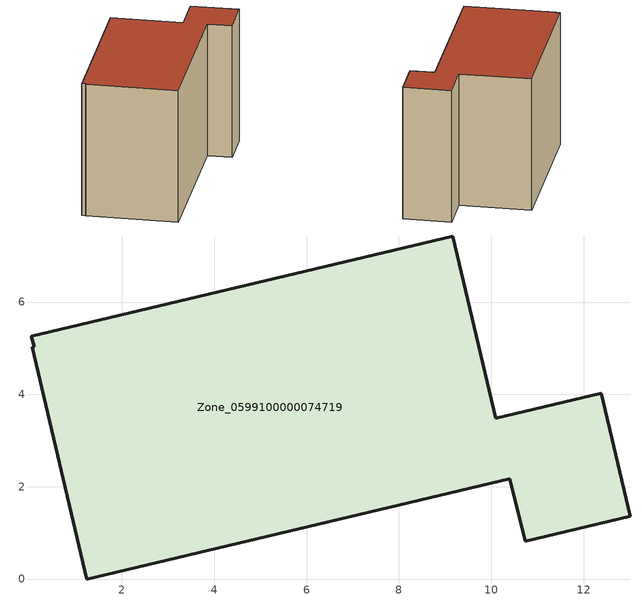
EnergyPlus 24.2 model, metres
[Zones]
Zone_0599100000074719
 floor ground (C_G): 10.73,0.82 10.4,2.17 1.24,0 0.05,5.02 0.1,5.03 0.04,5.26 9.16,7.43 10.1,3.48 12.38,4.03 13.01,1.36 z0
 wall outside (C_F): 10.4,2.17 10.73,0.82 13.01,1.36 12.38,4.03 10.1,3.48 9.16,7.43 0.04,5.26 0.1,5.03 0.05,5.02 1.24,0 10.4,2.17 z0:7.87
 roof outside (C_R): 9.16,7.43 0.04,5.26 0.1,5.03 0.05,5.02 1.24,0 10.4,2.17 10.73,0.82 13.01,1.36 12.38,4.03 10.1,3.48 z7.87
[BUILDING]
Pand.0599100000074719: North Axis=0; Terrain=City; Loads Convergence Tolerance Value=0.04; Temperature Convergence Tolerance Value=0.4; Solar Distribution=FullExterior; Maximum Number of Warmup Days=25; Minimum Number of Warmup Days=1
[Site:Location]
Rotterdam.The.Hague.AP_ZH_NLD Design_Conditions: Latitude=51.96; Longitude=4.45; Time Zone=1; Elevation=-4.5
[SITE:GROUNDTEMPERATURE:BUILDINGSURFACE]
18, 18, 18, 18, 18, 18, 18, 18, 18, 18, 18, 18
[MATERIAL] Thermal Absorptance=0.9; Solar Absorptance=0.7; Visible Absorptance=0.7
Name | Roughness | Thickness | Conductivity | Density | Specific Heat
G.TI.1975-1991 | MediumSmooth | 0.15 | 0.288461 | 540 | 1210
F.TI.1975-1991 | Rough | 0.3 | 0.230769 | 1920 | 840
R.TI.1975-1991 | MediumRough | 0.2 | 0.153846 | 1500 | 1000
[CONSTRUCTION]
C_G: G.TI.1975-1991
C_F: F.TI.1975-1991
C_R: R.TI.1975-1991
[ZONE]
Zone_0599100000074719: Type=1; Multiplier=1; Ceiling Height=Autocalculate; Volume=Autocalculate; Floor Area=autocalculate; Part of Total Floor Area=Yes
[ZONEINFILTRATION:DESIGNFLOWRATE]
Infil_Zone_0599100000074719: Zone or ZoneList or Space or SpaceList=Zone_0599100000074719; Schedule=AlwaysOn; Design Flow Rate Calculation Method=Flow/Area; Flow Rate per Floor Area=0.003; Constant Term Coefficient=1; Temperature Term Coefficient=0; Velocity Term Coefficient=0; Velocity Squared Term Coefficient=0
[HVACTEMPLATE:ZONE:IDEALLOADSAIRSYSTEM]
Zone_0599100000074719: Maximum Heating Supply Air Temperature=50; Minimum Cooling Supply Air Temperature=13; Maximum Heating Supply Air Humidity Ratio=0.0156; Minimum Cooling Supply Air Humidity Ratio=0.0077; Heating Limit=NoLimit; Cooling Limit=NoLimit; Dehumidification Control Type=ConstantSensibleHeatRatio; Cooling Sensible Heat Ratio=0.7; Dehumidification Setpoint=60; Humidification Control Type=None; Humidification Setpoint=30; Outdoor Air Method=None; Outdoor Air Flow Rate per Person=0.00944; Outdoor Air Flow Rate per Zone Floor Area=0; Outdoor Air Flow Rate per Zone=0; Demand Controlled Ventilation Type=None; Outdoor Air Economizer Type=NoEconomizer; Heat Recovery Type=None; Sensible Heat Recovery Effectiveness=0.7; Latent Heat Recovery Effectiveness=0.65
[ZONECONTROL:THERMOSTAT]
ThermostatControl_Zone_0599100000074719: Zone or ZoneList=Zone_0599100000074719; Control Type Schedule=DualSetpointControlType; Control 1=Thermostat_Zone_0599100000074719; Temperature Difference Between Cutout And Setpoint=0
[THERMOSTATSETPOINT:DUALSETPOINT]
Thermostat_Zone_0599100000074719: Heating Setpoint Temperature Schedule=HeatingSetpoint_Zone_0599100000074719; Cooling Setpoint Temperature Schedule=CoolingSetpoint_Zone_0599100000074719
[SCHEDULE:COMPACT]
HeatingSetpoint_Zone_0599100000074719: Through: 12/31, For: AllDays, Until: 24:00, 21
CoolingSetpoint_Zone_0599100000074719: Through: 12/31, For: AllDays, Until: 24:00, 24
DualSetpointControlType: Through: 12/31, For: AllDays, Until: 24:00, 4
AlwaysOn: Through: 12/31, For: AllDays, Until: 24:00, 1
